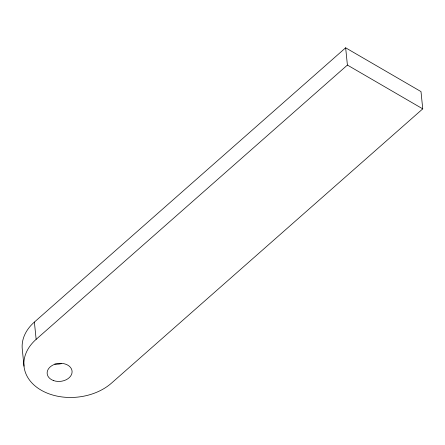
<?xml version="1.0" encoding="UTF-8"?>
<svg xmlns="http://www.w3.org/2000/svg" width="445" height="445" viewBox="0 0 445 445"><rect width="100%" height="100%" fill="white"/><g stroke="black" fill="none" stroke-linecap="round" stroke-linejoin="round"><path stroke-width="0.67" d="M34.382 322.08L345.648 47.81L420.998 91.598L422.75 108.864L111.484 383.139A50.051 36.062 -5.8 0 1 41.046 390.115A50.051 36.062 -5.8 0 1 36.14 339.346L34.382 322.08A50.051 36.062 -5.8 0 0 22.25 348.908L24.002 366.174M36.14 339.346L347.406 65.07L345.648 47.81M347.406 65.07L422.75 108.864M61.21 363.66A12.51 9.017 -5.8 0 1 54.746 364.021M53.478 380.553A12.51 9.017 -5.8 0 0 72.096 371.686A12.51 9.017 -5.8 0 0 53.267 364.906A12.51 9.017 -5.8 0 0 53.478 380.553"/></g></svg>
